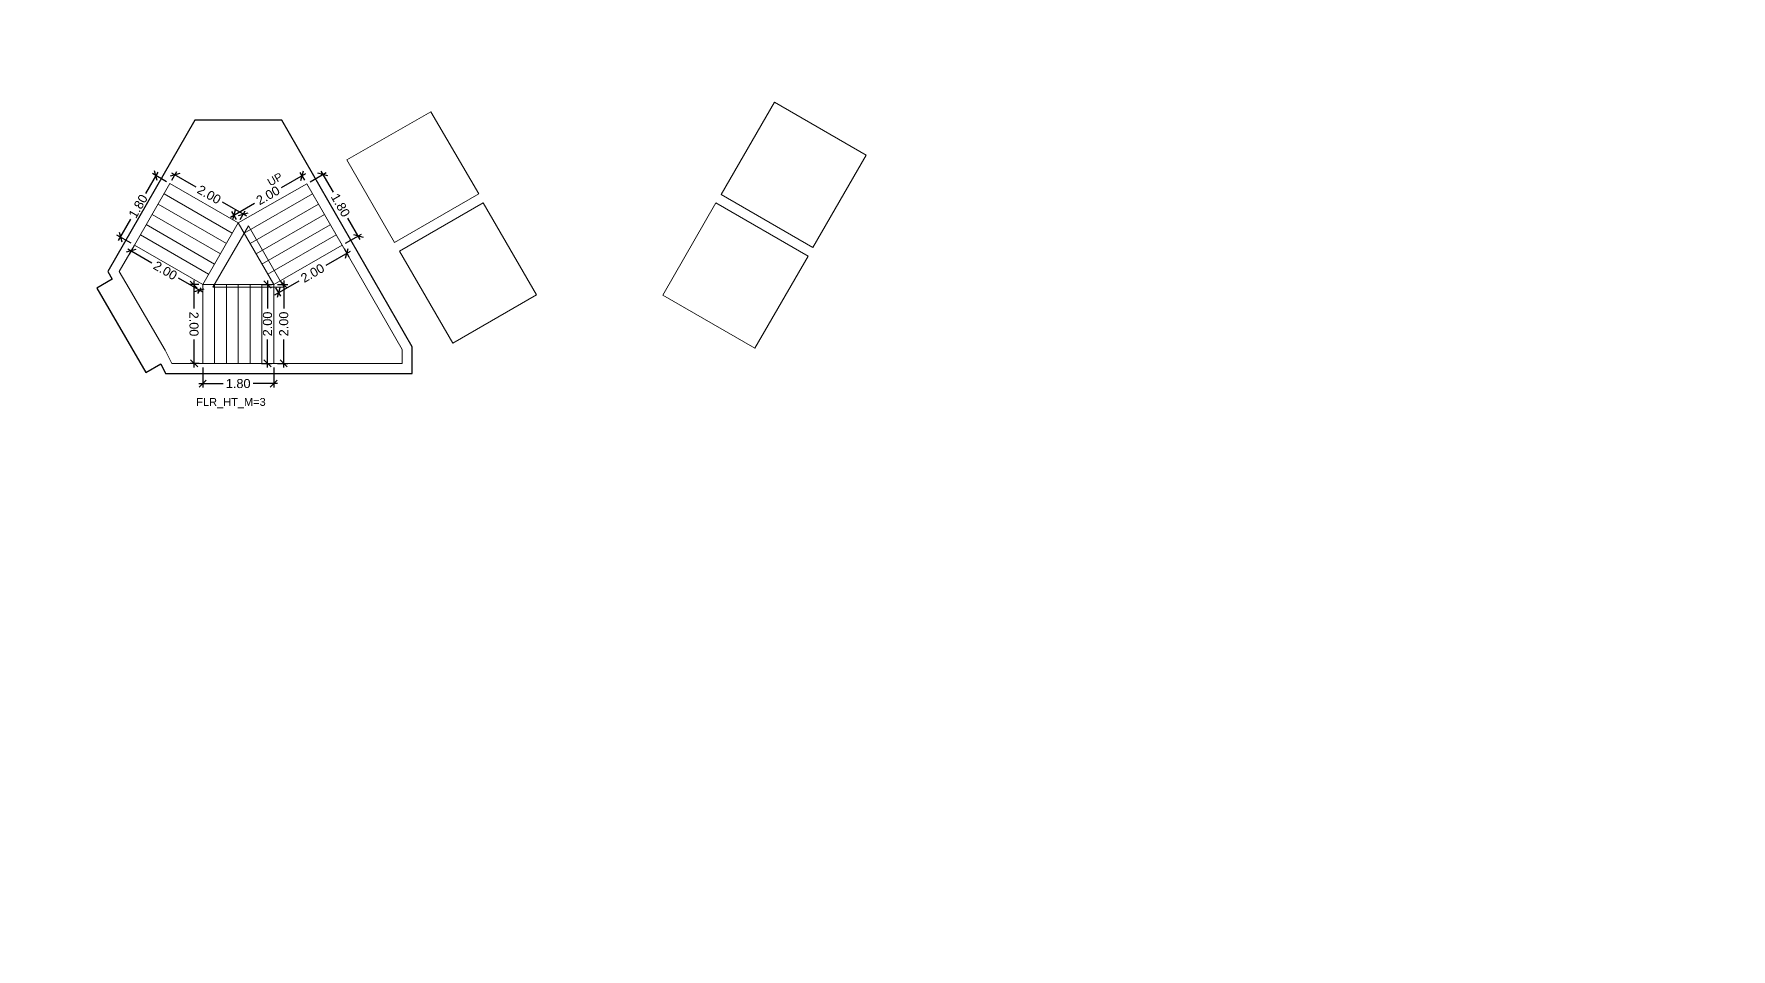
# Model space of a CAD drawing. Header units: metres. Extents: x 256329 to 886268, y -249371 to 355.
# Drawn here: x 282609.43 to 282652.48, y -393.86 to -370.65 of the extents above; entities that cross this region are included whole.
import ezdxf

# ---------------------------------------------------------------- set-up
doc = ezdxf.new("R2010")
doc.units = ezdxf.units.M
doc.header["$MEASUREMENT"] = 0
doc.header["$PDMODE"] = 35
doc.linetypes.add('CONTINOUS', pattern=[0])
doc.layers.get('0').update_dxf_attribs({"lineweight": 18})
doc.layers.get('Defpoints').update_dxf_attribs({"lineweight": 20})
doc.layers.add('A_TEXT', color=4, linetype='Continuous', lineweight=0, transparency=0.3)
for name, color, linetype, lineweight in [('BLK_1_FLR_2_LIFT_3', 1, 'Continuous', 0), ('BLK_1_FLR_2_LIFT_4', 1, 'Continuous', 0), ('BLK_1_FLR_2_LIFT_5', 1, 'Continuous', 0), ('BLK_1_FLR_2_LIFT_6', 1, 'Continuous', 0), ('BLK_1_FLR_2_STAIR_1_FLIGHT_1', 7, 'Continuous', 0), ('BLK_1_FLR_2_STAIR_1_FLIGHT_2', 7, 'Continuous', 0), ('BLK_1_FLR_2_STAIR_1_FLIGHT_3', 7, 'Continuous', 0), ('BLK_1_FLR_2_STAIR_1_LANDING_1', 7, 'Continuous', 0), ('BLK_1_FLR_2_STAIR_1_LANDING_2', 7, 'Continuous', 0)]:
    doc.layers.add(name, color=color, linetype=linetype, lineweight=lineweight)
doc.layers.add('BLK_1_FLR_2_STAIR_1', color=7, linetype='Continuous', plot=False)
doc.styles.add('Arial', font='arial.ttf')
doc.styles.get("Standard").update_dxf_attribs({"font": 'arial.ttf'})
doc.dimstyles.new('METRIC DIM', dxfattribs={"dimtxt": 0.23, "dimasz": 0.18, "dimexe": 0.1, "dimexo": 0.1, "dimgap": 0.09, "dimtad": 0, "dimzin": 0, "dimdsep": 46, "dimtxsty": 'Standard', "dimblk": 'OBLIQUE', "dimcen": 0, "dimdle": 0.1, "dimclrd": 147, "dimclre": 147, "dimclrt": 7, "dimadec": 0, "dimazin": 0, "dimtfac": 1, "dimtofl": 0, "dimtmove": 0, "dimatfit": 2, "dimfxl": 0.125, "dimtolj": 1, "dimtzin": 0, "dimarcsym": 0})

# ---------------------------------------------------------------- blocks, each defined once
blk = doc.blocks.new('_Oblique')
at = {"color": 0, "linetype": 'ByBlock', "lineweight": -2}
blk.add_line((-0.5, -0.5), (0.5, 0.5), dxfattribs=at)
blk = doc.blocks.new('*D772')
at = {"layer": 'BLK_1_FLR_2_STAIR_1_FLIGHT_1', "color": 147, "lineweight": -2, "transparency": 16777216}
for p, q in [((282616.439102, -374.398106), (282616.848225, -374.163013)), ((282616.711698, -374.126131), (282617.021844, -374.665867)), ((282617.708153, -375.860223), (282617.398006, -375.320487)), ((282617.335911, -375.958789), (282617.745035, -375.723696))]:
    blk.add_line(p, q, dxfattribs=at)
at = {"layer": 'Defpoints', "color": 0, "linetype": 'CONTINOUS', "transparency": 16777216}
for p in [(282616.352397, -374.447929, 0.042641), (282617.249207, -376.008612, 0.042641), (282617.65833, -375.773519)]:
    blk.add_point(p, dxfattribs=at)
at = {"layer": 'BLK_1_FLR_2_STAIR_1_FLIGHT_1', "color": 147, "linetype": 'CONTINOUS', "lineweight": -2, "transparency": 16777216, "xscale": 0.18, "yscale": 0.18, "zscale": 0.18}
for p, rotation in [((282616.76152, -374.212836), 119.882813), ((282617.65833, -375.773519), 299.882813)]:
    blk.add_blockref('_Oblique', p, dxfattribs=dict(at, rotation=rotation))
at = {"layer": 'BLK_1_FLR_2_STAIR_1_FLIGHT_1', "color": 7, "linetype": 'CONTINOUS', "transparency": 16777216, "insert": (282617.209925, -374.993177), "char_height": 0.23, "attachment_point": 5, "rotation": 299.8828126}
blk.add_mtext('\\A1;1.80', dxfattribs=at)
blk = doc.blocks.new('*D773')
at = {"layer": 'BLK_1_FLR_2_STAIR_1_FLIGHT_2', "color": 147, "lineweight": -2, "transparency": 16777216}
for p, q in [((282613.715078, -379.105067), (282613.714894, -379.617039)), ((282615.515078, -379.105714), (282615.514894, -379.617686)), ((282613.61493, -379.517003), (282614.23743, -379.517226)), ((282615.61493, -379.517722), (282614.99243, -379.517498))]:
    blk.add_line(p, q, dxfattribs=at)
at = {"layer": 'Defpoints', "color": 0, "linetype": 'CONTINOUS', "transparency": 16777216}
for p in [(282613.715114, -379.005067, 0.042641), (282615.515114, -379.005714, 0.042641), (282615.51493, -379.517686)]:
    blk.add_point(p, dxfattribs=at)
at = {"layer": 'BLK_1_FLR_2_STAIR_1_FLIGHT_2', "color": 147, "linetype": 'CONTINOUS', "lineweight": -2, "transparency": 16777216, "xscale": 0.18, "yscale": 0.18, "zscale": 0.18}
for p, rotation in [((282613.71493, -379.517039), 179.979403), ((282615.51493, -379.517686), 359.979403)]:
    blk.add_blockref('_Oblique', p, dxfattribs=dict(at, rotation=rotation))
at = {"layer": 'BLK_1_FLR_2_STAIR_1_FLIGHT_2', "color": 7, "linetype": 'CONTINOUS', "transparency": 16777216, "insert": (282614.61493, -379.517362), "char_height": 0.23, "attachment_point": 5, "rotation": 359.9794033}
blk.add_mtext('\\A1;1.80', dxfattribs=at)
blk = doc.blocks.new('*D774')
at = {"layer": 'BLK_1_FLR_2_STAIR_1_FLIGHT_3', "color": 147, "lineweight": -2, "transparency": 16777216}
for p, q in [((282612.923592, -374.175742), (282613.539518, -374.529886)), ((282612.932991, -374.360014), (282613.060129, -374.138897)), ((282614.832134, -375.273112), (282614.216208, -374.918968)), ((282614.66815, -375.357693), (282614.795288, -375.136575))]:
    blk.add_line(p, q, dxfattribs=at)
at = {"layer": 'Defpoints', "color": 0, "linetype": 'CONTINOUS', "transparency": 16777216}
for p in [(282612.883146, -374.446706, 0.042641), (282614.745442, -375.223266), (282614.618304, -375.444384, 0.042641)]:
    blk.add_point(p, dxfattribs=at)
at = {"layer": 'BLK_1_FLR_2_STAIR_1_FLIGHT_3', "color": 147, "linetype": 'CONTINOUS', "lineweight": -2, "transparency": 16777216, "xscale": 0.18, "yscale": 0.18, "zscale": 0.18}
for p, rotation in [((282613.010283, -374.225588), 150.102044), ((282614.745442, -375.223266), 330.102044)]:
    blk.add_blockref('_Oblique', p, dxfattribs=dict(at, rotation=rotation))
at = {"layer": 'BLK_1_FLR_2_STAIR_1_FLIGHT_3', "color": 7, "linetype": 'CONTINOUS', "transparency": 16777216, "insert": (282613.877863, -374.724427), "char_height": 0.23, "attachment_point": 5, "rotation": 330.1020442}
blk.add_mtext('\\A1;2.00', dxfattribs=at)
blk = doc.blocks.new('*D775')
at = {"layer": 'BLK_1_FLR_2_STAIR_1_FLIGHT_1', "color": 147, "lineweight": -2, "transparency": 16777216}
for p, q in [((282616.323763, -374.197387), (282615.708409, -374.550986)), ((282616.302574, -374.361224), (282616.187236, -374.160505)), ((282614.416261, -375.293488), (282615.031616, -374.939889)), ((282614.568482, -375.357679), (282614.453143, -375.15696))]:
    blk.add_line(p, q, dxfattribs=at)
at = {"layer": 'Defpoints', "color": 0, "linetype": 'CONTINOUS', "transparency": 16777216}
for p in [(282616.237059, -374.24721), (282616.352397, -374.447929, 0.042641), (282614.618304, -375.444384, 0.042641)]:
    blk.add_point(p, dxfattribs=at)
at = {"layer": 'BLK_1_FLR_2_STAIR_1_FLIGHT_1', "color": 147, "linetype": 'CONTINOUS', "lineweight": -2, "transparency": 16777216, "xscale": 0.18, "yscale": 0.18, "zscale": 0.18}
for p, rotation in [((282616.237059, -374.24721), 29.88281300000001), ((282614.502966, -375.243665), 209.882813)]:
    blk.add_blockref('_Oblique', p, dxfattribs=dict(at, rotation=rotation))
at = {"layer": 'BLK_1_FLR_2_STAIR_1_FLIGHT_1', "color": 7, "linetype": 'CONTINOUS', "transparency": 16777216, "insert": (282615.370012, -374.745437), "char_height": 0.23, "attachment_point": 5, "rotation": 29.8828126}
blk.add_mtext('\\A1;2.00', dxfattribs=at)
blk = doc.blocks.new('*D776')
at = {"layer": 'BLK_1_FLR_2_STAIR_1_LANDING_2', "color": 147, "lineweight": -2, "transparency": 16777216}
for p, q in [((282613.615115, -377.005515), (282613.387836, -377.006532)), ((282613.487387, -376.906086), (282613.490565, -377.615902)), ((282613.497236, -379.106283), (282613.494059, -378.396467)), ((282613.624069, -379.005714), (282613.39679, -379.006731))]:
    blk.add_line(p, q, dxfattribs=at)
at = {"layer": 'Defpoints', "color": 0, "linetype": 'CONTINOUS', "transparency": 16777216}
for p in [(282613.715114, -377.005067, 0.042641), (282613.496789, -379.006284), (282613.724068, -379.005266, 0.042641)]:
    blk.add_point(p, dxfattribs=at)
at = {"layer": 'BLK_1_FLR_2_STAIR_1_LANDING_2', "color": 147, "linetype": 'CONTINOUS', "lineweight": -2, "transparency": 16777216, "xscale": 0.18, "yscale": 0.18, "zscale": 0.18}
for p, rotation in [((282613.487835, -377.006085), 90.256477), ((282613.496789, -379.006284), 270.256477)]:
    blk.add_blockref('_Oblique', p, dxfattribs=dict(at, rotation=rotation))
at = {"layer": 'BLK_1_FLR_2_STAIR_1_LANDING_2', "color": 7, "linetype": 'CONTINOUS', "transparency": 16777216, "insert": (282613.492312, -378.006184), "char_height": 0.23, "attachment_point": 5, "rotation": 270.2564771}
blk.add_mtext('\\A1;2.00', dxfattribs=at)
blk = doc.blocks.new('*D777')
at = {"layer": 'BLK_1_FLR_2_STAIR_1_LANDING_2', "color": 147, "lineweight": -2, "transparency": 16777216}
for p, q in [((282611.813183, -376.10068), (282612.427597, -376.455257)), ((282611.933457, -376.092334), (282611.849811, -376.237275)), ((282613.718081, -377.199993), (282613.103667, -376.845415)), ((282613.665131, -377.091679), (282613.581485, -377.236621))]:
    blk.add_line(p, q, dxfattribs=at)
at = {"layer": 'Defpoints', "color": 0, "linetype": 'CONTINOUS', "transparency": 16777216}
for p in [(282611.899795, -376.150663), (282611.983441, -376.005722, 0.042641), (282613.715114, -377.005067, 0.042641)]:
    blk.add_point(p, dxfattribs=at)
at = {"layer": 'BLK_1_FLR_2_STAIR_1_LANDING_2', "color": 147, "linetype": 'CONTINOUS', "lineweight": -2, "transparency": 16777216, "xscale": 0.18, "yscale": 0.18, "zscale": 0.18}
for p, rotation in [((282611.899795, -376.150663), 150.01084), ((282613.631469, -377.150009), 330.01084)]:
    blk.add_blockref('_Oblique', p, dxfattribs=dict(at, rotation=rotation))
at = {"layer": 'BLK_1_FLR_2_STAIR_1_LANDING_2', "color": 7, "linetype": 'CONTINOUS', "transparency": 16777216, "insert": (282612.765632, -376.650336), "char_height": 0.23, "attachment_point": 5, "rotation": 330.0108404}
blk.add_mtext('\\A1;2.00', dxfattribs=at)
blk = doc.blocks.new('*D778')
at = {"layer": 'BLK_1_FLR_2_STAIR_1_LANDING_1', "color": 147, "lineweight": -2, "transparency": 16777216}
for p, q in [((282617.455506, -376.166915), (282616.840152, -376.520514)), ((282617.29903, -376.095316), (282617.418624, -376.303442)), ((282615.548004, -377.263016), (282616.163359, -376.909417)), ((282615.564937, -377.091772), (282615.684532, -377.299898))]:
    blk.add_line(p, q, dxfattribs=at)
at = {"layer": 'Defpoints', "color": 0, "linetype": 'CONTINOUS', "transparency": 16777216}
for p in [(282617.249207, -376.008612, 0.042641), (282617.368801, -376.216738), (282615.515114, -377.005067, 0.042641)]:
    blk.add_point(p, dxfattribs=at)
at = {"layer": 'BLK_1_FLR_2_STAIR_1_LANDING_1', "color": 147, "linetype": 'CONTINOUS', "lineweight": -2, "transparency": 16777216, "xscale": 0.18, "yscale": 0.18, "zscale": 0.18}
for p, rotation in [((282617.368801, -376.216738), 29.88281300000001), ((282615.634709, -377.213193), 209.882813)]:
    blk.add_blockref('_Oblique', p, dxfattribs=dict(at, rotation=rotation))
at = {"layer": 'BLK_1_FLR_2_STAIR_1_LANDING_1', "color": 7, "linetype": 'CONTINOUS', "transparency": 16777216, "insert": (282616.501755, -376.714965), "char_height": 0.23, "attachment_point": 5, "rotation": 29.8828126}
blk.add_mtext('\\A1;2.00', dxfattribs=at)
blk = doc.blocks.new('*D779')
at = {"layer": 'BLK_1_FLR_2_STAIR_1_LANDING_1', "color": 147, "lineweight": -2, "transparency": 16777216}
for p, q in [((282615.615114, -377.005067), (282615.870765, -377.005067)), ((282615.770765, -376.905067), (282615.770765, -377.614781)), ((282615.770765, -379.105067), (282615.770765, -378.395354)), ((282615.615114, -379.005067), (282615.870765, -379.005067))]:
    blk.add_line(p, q, dxfattribs=at)
at = {"layer": 'Defpoints', "color": 0, "linetype": 'CONTINOUS', "transparency": 16777216}
for p in [(282615.515114, -377.005067, 0.042641), (282615.515114, -379.005067, 0.042641), (282615.770765, -379.005067)]:
    blk.add_point(p, dxfattribs=at)
at = {"layer": 'BLK_1_FLR_2_STAIR_1_LANDING_1', "color": 147, "linetype": 'CONTINOUS', "lineweight": -2, "transparency": 16777216, "xscale": 0.18, "yscale": 0.18, "zscale": 0.18}
for p, rotation in [((282615.770765, -377.005067), 90), ((282615.770765, -379.005067), 270)]:
    blk.add_blockref('_Oblique', p, dxfattribs=dict(at, rotation=rotation))
at = {"layer": 'BLK_1_FLR_2_STAIR_1_LANDING_1', "color": 7, "linetype": 'CONTINOUS', "transparency": 16777216, "insert": (282615.770765, -378.005067), "char_height": 0.23, "attachment_point": 5, "rotation": 90}
blk.add_mtext('\\A1;2.00', dxfattribs=at)
blk = doc.blocks.new('*D780')
at = {"layer": 'BLK_1_FLR_2_STAIR_1_FLIGHT_3', "color": 147, "lineweight": -2, "transparency": 16777216}
for p, q in [((282612.5772, -374.154688), (282612.266052, -374.693847)), ((282612.796534, -374.396722), (282612.440604, -374.191316)), ((282611.896829, -375.955738), (282611.540899, -375.750332)), ((282611.577528, -375.886928), (282611.888676, -375.347768))]:
    blk.add_line(p, q, dxfattribs=at)
at = {"layer": 'Defpoints', "color": 0, "linetype": 'CONTINOUS', "transparency": 16777216}
for p in [(282612.883146, -374.446706, 0.042641), (282611.627511, -375.800316), (282611.983441, -376.005722, 0.042641)]:
    blk.add_point(p, dxfattribs=at)
at = {"layer": 'BLK_1_FLR_2_STAIR_1_FLIGHT_3', "color": 147, "linetype": 'CONTINOUS', "lineweight": -2, "transparency": 16777216, "xscale": 0.18, "yscale": 0.18, "zscale": 0.18}
for p, rotation in [((282612.527216, -374.2413), 60.01084000000001), ((282611.627511, -375.800316), 240.01084)]:
    blk.add_blockref('_Oblique', p, dxfattribs=dict(at, rotation=rotation))
at = {"layer": 'BLK_1_FLR_2_STAIR_1_FLIGHT_3', "color": 7, "linetype": 'CONTINOUS', "transparency": 16777216, "insert": (282612.077364, -375.020808), "char_height": 0.23, "attachment_point": 5, "rotation": 60.0108404}
blk.add_mtext('\\A1;1.80', dxfattribs=at)
blk = doc.blocks.new('*D791')
at = {"layer": 'BLK_1_FLR_2_STAIR_1_FLIGHT_2', "color": 147, "lineweight": -2, "transparency": 16777216}
for p, q in [((282615.203511, -377.005067), (282615.459161, -377.005067)), ((282615.359161, -376.905067), (282615.359161, -377.614781)), ((282615.359161, -379.105067), (282615.359161, -378.395354)), ((282615.203511, -379.005067), (282615.459161, -379.005067))]:
    blk.add_line(p, q, dxfattribs=at)
at = {"layer": 'Defpoints', "color": 0, "linetype": 'CONTINOUS', "transparency": 16777216}
for p in [(282615.103511, -377.005067, 0.042641), (282615.103511, -379.005067, 0.042641), (282615.359161, -379.005067)]:
    blk.add_point(p, dxfattribs=at)
at = {"layer": 'BLK_1_FLR_2_STAIR_1_FLIGHT_2', "color": 147, "linetype": 'CONTINOUS', "lineweight": -2, "transparency": 16777216, "xscale": 0.18, "yscale": 0.18, "zscale": 0.18}
for p, rotation in [((282615.359161, -377.005067), 90), ((282615.359161, -379.005067), 270)]:
    blk.add_blockref('_Oblique', p, dxfattribs=dict(at, rotation=rotation))
at = {"layer": 'BLK_1_FLR_2_STAIR_1_FLIGHT_2', "color": 7, "linetype": 'CONTINOUS', "transparency": 16777216, "insert": (282615.359161, -378.005067), "char_height": 0.23, "attachment_point": 5, "rotation": 90}
blk.add_mtext('\\A1;2.00', dxfattribs=at)

msp = doc.modelspace()

# ---------------------------------------------------------------- linework, layer by layer
at = {"color": 5, "linetype": 'CONTINOUS'}
for points in [[(282613.972519, -377.073367), (282614.875709, -375.512684)], [(282615.772519, -377.073367), (282614.875709, -375.512684)], [(282613.972519, -377.073367), (282615.772519, -377.073367)]]:
    msp.add_lwpolyline(points, close=True, dxfattribs=at)
at = {"layer": 'BLK_1_FLR_2_LIFT_3', "color": 1, "linetype": 'ByBlock', "lineweight": 9, "elevation": 0.159638}
msp.add_lwpolyline([(282619.499342, -372.628982), (282617.372248, -373.842417), (282618.581634, -375.939235), (282620.714613, -374.70763)], close=True, dxfattribs=at)
at = {"layer": 'BLK_1_FLR_2_LIFT_4', "color": 1, "linetype": 'ByBlock', "lineweight": 9, "elevation": 0.042641}
msp.add_lwpolyline([(282622.179601, -377.266595), (282620.82764, -374.929459), (282618.706327, -376.155237), (282620.058288, -378.492372)], close=True, dxfattribs=at)
at = {"layer": 'BLK_1_FLR_2_LIFT_5', "color": 1, "linetype": 'ByBlock', "lineweight": 9, "elevation": 0.042641}
msp.add_lwpolyline([(282629.071687, -376.282564), (282626.733352, -374.932679), (282625.383467, -377.271014), (282627.721802, -378.620899)], close=True, dxfattribs=at)
at = {"layer": 'BLK_1_FLR_2_LIFT_6', "color": 2, "linetype": 'ByBlock', "lineweight": 9, "elevation": 0.124096}
msp.add_lwpolyline([(282628.215245, -372.381883), (282630.541448, -373.724765), (282629.191564, -376.0631), (282626.862799, -374.71874)], close=True, dxfattribs=at)
at = {"layer": 'BLK_1_FLR_2_STAIR_1', "color": 7, "linetype": 'CONTINOUS'}
msp.add_lwpolyline([(282615.720645, -372.840076), (282613.517853, -372.840076), (282611.30629, -376.672289), (282611.419421, -376.868089), (282611.030896, -377.09785), (282612.276588, -379.236031), (282612.652462, -379.019641), (282612.772195, -379.258347), (282619.023938, -379.259911), (282619.024105, -378.588959)], close=True, dxfattribs=at)
at = {"layer": 'BLK_1_FLR_2_STAIR_1_FLIGHT_1', "color": 3, "linetype": 'CONTINOUS'}
for p, q in [((282614.618304, -375.444384), (282616.352397, -374.447929)), ((282614.767773, -375.704498), (282616.501865, -374.708042)), ((282614.917241, -375.964612), (282616.651334, -374.968156)), ((282615.066709, -376.224726), (282616.800802, -375.22827)), ((282615.216178, -376.484839), (282616.95027, -375.488384)), ((282615.365646, -376.744953), (282617.099738, -375.748498)), ((282615.515114, -377.005067), (282617.249207, -376.008612))]:
    msp.add_line(p, q, dxfattribs=at)
at = {"layer": 'BLK_1_FLR_2_STAIR_1_FLIGHT_1', "color": 7, "linetype": 'CONTINOUS'}
msp.add_lwpolyline([(282616.352397, -374.447929), (282617.249207, -376.008612), (282615.515114, -377.005067), (282614.618304, -375.444384), (282616.352397, -374.447929)], dxfattribs=at)
at = {"layer": 'BLK_1_FLR_2_STAIR_1_FLIGHT_2', "color": 3, "linetype": 'CONTINOUS'}
for p, q in [((282613.715114, -377.005067), (282613.715114, -379.005067)), ((282614.015114, -377.005067), (282614.015114, -379.005067)), ((282614.315114, -377.005067), (282614.315114, -379.005067)), ((282614.615114, -377.005067), (282614.615114, -379.005067)), ((282614.915114, -377.005067), (282614.915114, -379.005067)), ((282615.215114, -377.005067), (282615.215114, -379.005067)), ((282615.515114, -377.005067), (282615.515114, -379.005067))]:
    msp.add_line(p, q, dxfattribs=at)
at = {"layer": 'BLK_1_FLR_2_STAIR_1_FLIGHT_2', "color": 7, "linetype": 'CONTINOUS'}
msp.add_lwpolyline([(282613.715114, -377.005067), (282615.515114, -377.005067), (282615.515114, -379.005067), (282613.715114, -379.005067)], close=True, dxfattribs=at)
at = {"layer": 'BLK_1_FLR_2_STAIR_1_FLIGHT_3', "color": 3, "linetype": 'CONTINOUS'}
for p, q in [((282614.618304, -375.444384), (282612.883146, -374.446706)), ((282614.464868, -375.705887), (282612.733195, -374.706542)), ((282614.164967, -376.225559), (282612.433293, -375.226214)), ((282614.314918, -375.965723), (282612.583244, -374.966378)), ((282613.865065, -376.745231), (282612.133391, -375.745886)), ((282614.015016, -376.485395), (282612.283342, -375.48605)), ((282613.715114, -377.005067), (282611.983441, -376.005722))]:
    msp.add_line(p, q, dxfattribs=at)
at = {"layer": 'BLK_1_FLR_2_STAIR_1_FLIGHT_3', "ltscale": 0.05}
msp.add_lwpolyline([(282614.618304, -375.444384), (282613.715114, -377.005067), (282611.983441, -376.005722), (282612.883146, -374.446706), (282614.618304, -375.444384)], dxfattribs=at)
at = {"layer": 'BLK_1_FLR_2_STAIR_1_LANDING_1', "color": 7, "linetype": 'CONTINOUS'}
msp.add_lwpolyline([(282615.515114, -377.005067), (282617.249207, -376.008612), (282618.77077, -378.656529), (282618.770682, -379.006529), (282615.515114, -379.005067), (282615.515114, -377.005067)], dxfattribs=at)
at = {"layer": 'BLK_1_FLR_2_STAIR_1_LANDING_2', "color": 7, "linetype": 'CONTINOUS'}
msp.add_lwpolyline([(282613.715114, -377.005067), (282613.715114, -379.005067), (282612.928552, -379.005067), (282612.758598, -378.66624), (282612.758598, -378.66624), (282611.764216, -376.958487), (282611.764216, -376.958487), (282611.59881, -376.672213), (282611.983441, -376.005722), (282613.713901, -377.007164)], dxfattribs=at)

# ---------------------------------------------------------------- texts
at = {"layer": 'A_TEXT', "lineweight": 0, "insert": (282616.478658, -373.916755), "char_height": 0.2, "width": 2.485498, "attachment_point": 9, "rotation": 30.0054902, "style": 'Arial'}
msp.add_mtext('\\pxi2.2673,qc;UP', dxfattribs=at)
at = {"layer": 'BLK_1_FLR_2_STAIR_1', "color": 7, "linetype": 'CONTINOUS', "insert": (282613.550578, -379.882828, -0.042641), "char_height": 0.2, "attachment_point": 1}
msp.add_mtext_dynamic_manual_height_columns('FLR_HT_M=3', width=2.272281, gutter_width=0.405, heights=[0.300679], dxfattribs=at)

# ---------------------------------------------------------------- dimensions: what is measured, and where the dimension line sits
at = {"layer": 'BLK_1_FLR_2_STAIR_1_FLIGHT_1', "color": 2, "linetype": 'CONTINOUS'}
dim = msp.add_aligned_dim(p1=(282614.618304, -375.444384), p2=(282616.352397, -374.447929), distance=0.231497, dimstyle='METRIC DIM', override={"dimfxl": 0.18}, dxfattribs=at)
dim.commit()
dim.dimension.update_dxf_attribs({"geometry": '*D775', "text_midpoint": (282615.370012, -374.745437, -0.042641)})
at = {"layer": 'BLK_1_FLR_2_STAIR_1_FLIGHT_1', "color": 1, "linetype": 'CONTINOUS'}
dim = msp.add_aligned_dim(p1=(282616.352397, -374.447929), p2=(282617.249207, -376.008612), distance=0.471858, dimstyle='METRIC DIM', override={"dimfxl": 0.18}, dxfattribs=at)
dim.commit()
dim.dimension.update_dxf_attribs({"geometry": '*D772', "text_midpoint": (282617.209925, -374.993177, -0.042641)})
at = {"layer": 'BLK_1_FLR_2_STAIR_1_FLIGHT_2', "color": 2, "linetype": 'CONTINOUS'}
dim = msp.add_aligned_dim(p1=(282615.103511, -377.005067), p2=(282615.103511, -379.005067), distance=0.25565, dimstyle='METRIC DIM', override={"dimfxl": 0.18}, dxfattribs=at)
dim.commit()
dim.dimension.update_dxf_attribs({"geometry": '*D791', "text_midpoint": (282615.359161, -378.005067, -0.042641)})
at = {"layer": 'BLK_1_FLR_2_STAIR_1_FLIGHT_2', "color": 1, "linetype": 'CONTINOUS'}
dim = msp.add_aligned_dim(p1=(282613.715114, -379.005067), p2=(282615.515114, -379.005714), distance=-0.511972, dimstyle='METRIC DIM', override={"dimfxl": 0.18}, dxfattribs=at)
dim.commit()
dim.dimension.update_dxf_attribs({"geometry": '*D773', "text_midpoint": (282614.61493, -379.517362, -0.042641)})
at = {"layer": 'BLK_1_FLR_2_STAIR_1_FLIGHT_3', "color": 1, "linetype": 'CONTINOUS'}
dim = msp.add_aligned_dim(p1=(282612.883146, -374.446706), p2=(282611.983441, -376.005722), distance=-0.410947, dimstyle='METRIC DIM', override={"dimfxl": 0.18}, dxfattribs=at)
dim.commit()
dim.dimension.update_dxf_attribs({"geometry": '*D780', "text_midpoint": (282612.077364, -375.020808, -0.042641)})
at = {"layer": 'BLK_1_FLR_2_STAIR_1_FLIGHT_3', "color": 2, "linetype": 'CONTINOUS'}
dim = msp.add_aligned_dim(p1=(282612.883146, -374.446706), p2=(282614.618304, -375.444384), distance=0.255063, dimstyle='METRIC DIM', override={"dimfxl": 0.18}, dxfattribs=at)
dim.commit()
dim.dimension.update_dxf_attribs({"geometry": '*D774', "text_midpoint": (282613.877863, -374.724427, -0.042641)})
at = {"layer": 'BLK_1_FLR_2_STAIR_1_LANDING_1', "color": 1, "linetype": 'CONTINOUS'}
dim = msp.add_aligned_dim(p1=(282615.515114, -377.005067), p2=(282617.249207, -376.008612), distance=-0.24004, dimstyle='METRIC DIM', override={"dimfxl": 0.18}, dxfattribs=at)
dim.commit()
dim.dimension.update_dxf_attribs({"geometry": '*D778', "text_midpoint": (282616.501755, -376.714965, -0.042641)})
at = {"layer": 'BLK_1_FLR_2_STAIR_1_LANDING_1', "color": 2, "linetype": 'CONTINOUS'}
dim = msp.add_aligned_dim(p1=(282615.515114, -377.005067), p2=(282615.515114, -379.005067), distance=0.255651, dimstyle='METRIC DIM', override={"dimfxl": 0.18}, dxfattribs=at)
dim.commit()
dim.dimension.update_dxf_attribs({"geometry": '*D779', "text_midpoint": (282615.770765, -378.005067, -0.042641)})
at = {"layer": 'BLK_1_FLR_2_STAIR_1_LANDING_2', "color": 1, "linetype": 'CONTINOUS'}
dim = msp.add_aligned_dim(p1=(282613.715114, -377.005067), p2=(282611.983441, -376.005722), distance=0.167346, dimstyle='METRIC DIM', override={"dimfxl": 0.18}, dxfattribs=at)
dim.commit()
dim.dimension.update_dxf_attribs({"geometry": '*D777', "text_midpoint": (282612.765632, -376.650336, -0.042641)})
at = {"layer": 'BLK_1_FLR_2_STAIR_1_LANDING_2', "color": 2, "linetype": 'CONTINOUS'}
dim = msp.add_aligned_dim(p1=(282613.715114, -377.005067), p2=(282613.724068, -379.005266), distance=-0.227281, dimstyle='METRIC DIM', override={"dimfxl": 0.18}, dxfattribs=at)
dim.commit()
dim.dimension.update_dxf_attribs({"geometry": '*D776', "text_midpoint": (282613.492312, -378.006184, -0.042641)})

doc.saveas('drawing.dxf')
